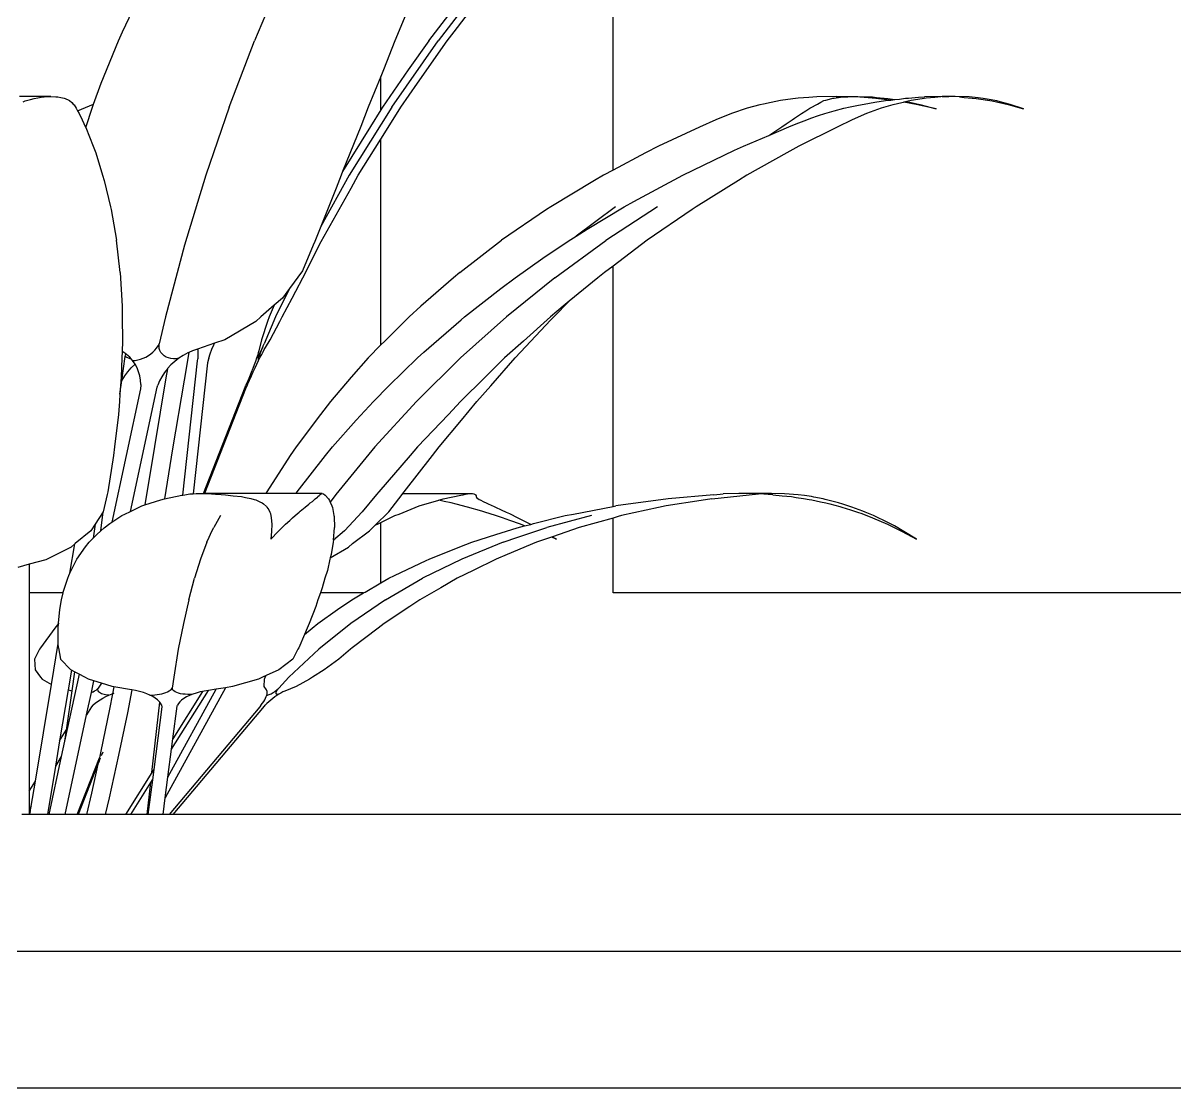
# Model space of a CAD drawing. Header units: metres. Extents: x 244.4 to 340.3, y -4.1 to 64.3.
# Drawn here: x 254.28 to 254.7012, y 7.2895 to 7.6788 of the extents above; entities that cross this region are included whole.
import ezdxf

# ---------------------------------------------------------------- set-up
doc = ezdxf.new("R2010")
doc.units = ezdxf.units.M
doc.layers.add('Edges', color=7, linetype='Continuous')

# ---------------------------------------------------------------- blocks, each defined once
blk = doc.blocks.new('Novo+Sobrado2m fr')
for p, q in [((-1.09244, -1.59217), (-1.09244, -1.47414)), ((-1.27186, -1.54162), (-1.26297, -1.52311)), ((-1.21353, -1.52138), (-1.22351, -1.54489)), ((-1.15986, -1.54489), (-1.14163, -1.52138)), ((-1.13823, -1.52138), (-1.15644, -1.54489)), ((-1.15059, -1.54162), (-1.13633, -1.52311)), ((-1.16816, -1.53528), (-1.17225, -1.54489)), ((-1.27955, -1.56044), (-1.27331, -1.54489)), ((-1.27331, -1.54489), (-1.27186, -1.54162)), ((-1.23278, -1.56914), (-1.22351, -1.54489)), ((-1.17225, -1.54489), (-1.17636, -1.5556)), ((-1.17334, -1.56914), (-1.15644, -1.54489)), ((-1.15986, -1.54489), (-1.16732, -1.5556)), ((-1.16393, -1.56044), (-1.15312, -1.54489)), ((-1.15312, -1.54489), (-1.15059, -1.54162)), ((-1.17735, -1.55799), (-1.18199, -1.56914)), ((-1.17636, -1.5556), (-1.17735, -1.55799)), ((-1.17735, -1.57015), (-1.17735, -1.55799)), ((-1.16732, -1.5556), (-1.17673, -1.56914)), ((-1.28238, -1.56815), (-1.27955, -1.56044)), ((-1.17001, -1.56914), (-1.16393, -1.56044)), ((-1.298, -1.56527), (-1.30942, -1.56527)), ((-1.30742, -1.56693), (-1.3054, -1.56641)), ((-1.3054, -1.56641), (-1.30411, -1.56602)), ((-1.30411, -1.56602), (-1.3028, -1.56581)), ((-1.3028, -1.56581), (-1.30094, -1.56547)), ((-1.30094, -1.56547), (-1.30038, -1.56544)), ((-1.30038, -1.56544), (-1.298, -1.56527)), ((-1.298, -1.56527), (-1.29614, -1.56538)), ((-1.29614, -1.56538), (-1.2954, -1.56543)), ((-1.2954, -1.56543), (-1.29434, -1.56565)), ((-1.29434, -1.56565), (-1.29311, -1.56595)), ((-1.29311, -1.56595), (-1.29278, -1.56608)), ((-1.29278, -1.56608), (-1.29145, -1.56669)), ((-1.02572, -1.56608), (-1.03034, -1.56669)), ((-1.02476, -1.56595), (-1.02572, -1.56608)), ((-1.02084, -1.56565), (-1.02476, -1.56595)), ((-1.01795, -1.56543), (-1.02084, -1.56565)), ((-1.01094, -1.56527), (-1.01795, -1.56543)), ((-1.01534, -1.56682), (-1.01467, -1.5666)), ((-1.01467, -1.5666), (-1.01331, -1.56623)), ((-1.01331, -1.56623), (-1.01213, -1.56595)), ((-1.01213, -1.56595), (-1.01156, -1.56587)), ((-1.01156, -1.56587), (-1.00934, -1.5656)), ((-1.01094, -1.56527), (-1.00365, -1.56529)), ((-1.00934, -1.5656), (-1.00786, -1.56543)), ((-1.00786, -1.56543), (-1.00671, -1.56539)), ((-1.00671, -1.56539), (-1.00663, -1.56539)), ((-1.00663, -1.56539), (-1.00365, -1.56529)), ((-1.00373, -1.56547), (-1.00663, -1.56539)), ((-0.99924, -1.56581), (-1.00373, -1.56547)), ((-1.00365, -1.56529), (-1.00296, -1.56527)), ((-1.00296, -1.56527), (-1.00007, -1.56538)), ((-1.00007, -1.56538), (-0.99761, -1.56547)), ((-0.9964, -1.56602), (-0.99924, -1.56581)), ((-0.99761, -1.56547), (-0.99608, -1.56562)), ((-0.99333, -1.56641), (-0.9964, -1.56602)), ((-0.99608, -1.56562), (-0.99199, -1.56602)), ((-0.99134, -1.56665), (-0.99333, -1.56641)), ((-0.99288, -1.56682), (-0.99134, -1.56665)), ((-0.99199, -1.56602), (-0.98941, -1.56642)), ((-0.99134, -1.56665), (-0.9909, -1.5666)), ((-0.9909, -1.5666), (-0.98941, -1.56642)), ((-0.98941, -1.56642), (-0.98777, -1.56623)), ((-0.98777, -1.56623), (-0.98549, -1.56595)), ((-0.98549, -1.56595), (-0.98443, -1.56587)), ((-0.98443, -1.56587), (-0.9808, -1.5656)), ((-0.97874, -1.56608), (-0.98259, -1.56669)), ((-0.9808, -1.5656), (-0.97864, -1.56543)), ((-0.97799, -1.56595), (-0.97874, -1.56608)), ((-0.97211, -1.56527), (-0.97864, -1.56543)), ((-0.97483, -1.56565), (-0.97799, -1.56595)), ((-0.97265, -1.56543), (-0.97483, -1.56565)), ((-0.96975, -1.56535), (-0.97265, -1.56543)), ((-0.96738, -1.56527), (-0.97211, -1.56527)), ((-0.97211, -1.56527), (-0.96975, -1.56535)), ((-0.96584, -1.56547), (-0.96975, -1.56535)), ((-0.96221, -1.56547), (-0.96738, -1.56527)), ((-0.96584, -1.56547), (-0.96411, -1.56562)), ((-0.96411, -1.56562), (-0.95975, -1.56602)), ((-0.95901, -1.56581), (-0.96221, -1.56547)), ((-0.95975, -1.56602), (-0.95382, -1.56693)), ((-0.95713, -1.56602), (-0.95901, -1.56581)), ((-0.95496, -1.56641), (-0.95713, -1.56602)), ((-0.95213, -1.56693), (-0.95496, -1.56641)), ((-1.30816, -1.56724), (-1.30742, -1.56693)), ((-1.29145, -1.56669), (-1.29123, -1.56682)), ((-1.29123, -1.56682), (-1.29036, -1.56749)), ((-1.29036, -1.56749), (-1.28981, -1.56805)), ((-1.28981, -1.56805), (-1.28952, -1.5684)), ((-1.28952, -1.5684), (-1.28875, -1.56962)), ((-1.28875, -1.56962), (-1.28823, -1.57054)), ((-1.28823, -1.57054), (-1.28238, -1.56815)), ((-1.28823, -1.57054), (-1.28768, -1.57153)), ((-1.28521, -1.57669), (-1.28275, -1.56914)), ((-1.28275, -1.56914), (-1.28238, -1.56815)), ((-1.23278, -1.56914), (-1.24131, -1.59409)), ((-1.17334, -1.56914), (-1.18889, -1.59409)), ((-1.18199, -1.56914), (-1.18464, -1.57623)), ((-1.17735, -1.57015), (-1.18113, -1.57623)), ((-1.17673, -1.56914), (-1.17735, -1.57015)), ((-1.17648, -1.57951), (-1.17001, -1.56914)), ((-1.04337, -1.56962), (-1.04916, -1.57153)), ((-1.03881, -1.5684), (-1.04337, -1.56962)), ((-1.03747, -1.56805), (-1.03881, -1.5684)), ((-1.03469, -1.56749), (-1.03747, -1.56805)), ((-1.03128, -1.56682), (-1.03469, -1.56749)), ((-1.03034, -1.56669), (-1.03128, -1.56682)), ((-1.02356, -1.57153), (-1.02196, -1.57058)), ((-1.02196, -1.57058), (-1.02048, -1.56962)), ((-1.02048, -1.56962), (-1.01953, -1.56912)), ((-1.01953, -1.56912), (-1.01842, -1.56849)), ((-1.01842, -1.56849), (-1.01773, -1.56805)), ((-1.01773, -1.56805), (-1.01644, -1.56743)), ((-1.01644, -1.56743), (-1.01534, -1.56682)), ((-1.01504, -1.57153), (-1.01161, -1.57058)), ((-1.01161, -1.57058), (-1.00803, -1.56962)), ((-1.00803, -1.56962), (-1.00572, -1.56912)), ((-1.00572, -1.56912), (-1.00274, -1.56849)), ((-1.00274, -1.56849), (-1.00064, -1.56805)), ((-1.00064, -1.56805), (-0.99674, -1.56743)), ((-0.99444, -1.56962), (-0.99984, -1.57153)), ((-0.99674, -1.56743), (-0.99288, -1.56682)), ((-0.99013, -1.5684), (-0.99444, -1.56962)), ((-0.98892, -1.56805), (-0.99013, -1.5684)), ((-0.98636, -1.56749), (-0.98892, -1.56805)), ((-0.98612, -1.56743), (-0.98636, -1.56749)), ((-0.985, -1.56718), (-0.98612, -1.56743)), ((-0.98166, -1.56819), (-0.98612, -1.56743)), ((-0.98342, -1.56682), (-0.985, -1.56718)), ((-0.985, -1.56718), (-0.98026, -1.56819)), ((-0.98259, -1.56669), (-0.98342, -1.56682)), ((-0.97438, -1.56979), (-0.98166, -1.56819)), ((-0.98026, -1.56819), (-0.97438, -1.56979)), ((-0.95382, -1.56693), (-0.94804, -1.56819)), ((-0.95087, -1.56724), (-0.95213, -1.56693)), ((-0.94721, -1.56819), (-0.95087, -1.56724)), ((-0.94804, -1.56819), (-0.94236, -1.56979)), ((-0.94236, -1.56979), (-0.94721, -1.56819)), ((-1.28768, -1.57153), (-1.28655, -1.57378)), ((-1.28655, -1.57378), (-1.28529, -1.57648)), ((-1.05486, -1.57378), (-1.06082, -1.57648)), ((-1.04916, -1.57153), (-1.05486, -1.57378)), ((-1.02912, -1.57535), (-1.02693, -1.57378)), ((-1.02693, -1.57378), (-1.0261, -1.57326)), ((-1.0261, -1.57326), (-1.02466, -1.5723)), ((-1.02554, -1.57535), (-1.02166, -1.57378)), ((-1.02466, -1.5723), (-1.02356, -1.57153)), ((-1.02166, -1.57378), (-1.02015, -1.57326)), ((-1.02015, -1.57326), (-1.01735, -1.5723)), ((-1.01735, -1.5723), (-1.01504, -1.57153)), ((-1.00507, -1.57378), (-1.01047, -1.57648)), ((-0.99984, -1.57153), (-1.00507, -1.57378)), ((-1.28529, -1.57648), (-1.28521, -1.57669)), ((-1.28521, -1.57669), (-1.28254, -1.58342)), ((-1.18113, -1.57623), (-1.19135, -1.59273)), ((-1.18464, -1.57623), (-1.19135, -1.59273)), ((-1.06082, -1.57648), (-1.07583, -1.58342)), ((-1.03555, -1.57954), (-1.03076, -1.57644)), ((-1.03555, -1.57954), (-1.02819, -1.57644)), ((-1.03076, -1.57644), (-1.02912, -1.57535)), ((-1.02819, -1.57644), (-1.02554, -1.57535)), ((-1.01047, -1.57648), (-1.02447, -1.58342)), ((-1.28254, -1.58342), (-1.2816, -1.58591)), ((-1.18562, -1.59409), (-1.17735, -1.5809)), ((-1.17735, -1.5809), (-1.17648, -1.57951)), ((-1.17735, -1.65614), (-1.17735, -1.5809)), ((-1.07583, -1.58342), (-1.08062, -1.58591)), ((-1.04805, -1.58496), (-1.0448, -1.58342)), ((-1.0448, -1.58342), (-1.03555, -1.57954)), ((-1.02447, -1.58342), (-1.02888, -1.58591)), ((-1.2816, -1.58591), (-1.27907, -1.59405)), ((-1.08062, -1.58591), (-1.09244, -1.59217)), ((-1.067, -1.59402), (-1.04805, -1.58496)), ((-1.02888, -1.58591), (-1.04349, -1.59405)), ((-1.27907, -1.59405), (-1.2785, -1.59598)), ((-1.2785, -1.59598), (-1.27621, -1.60563)), ((-1.24131, -1.59409), (-1.24908, -1.61966)), ((-1.18889, -1.59409), (-1.19925, -1.61277)), ((-1.1919, -1.59409), (-1.19368, -1.5988)), ((-1.19135, -1.59273), (-1.1919, -1.59409)), ((-1.18824, -1.5988), (-1.18562, -1.59409)), ((-1.09926, -1.59598), (-1.11526, -1.60563)), ((-1.09599, -1.59405), (-1.09926, -1.59598)), ((-1.09244, -1.59217), (-1.09599, -1.59405)), ((-1.08489, -1.6037), (-1.067, -1.59402)), ((-1.04657, -1.59598), (-1.06211, -1.60563)), ((-1.04349, -1.59405), (-1.04657, -1.59598)), ((-1.19368, -1.5988), (-1.19925, -1.61277)), ((-1.19917, -1.61832), (-1.18824, -1.5988)), ((-1.08841, -1.60563), (-1.08489, -1.6037)), ((-1.27621, -1.60563), (-1.27597, -1.60664)), ((-1.27597, -1.60664), (-1.27404, -1.61787)), ((-1.11678, -1.60664), (-1.1332, -1.61787)), ((-1.11526, -1.60563), (-1.11678, -1.60664)), ((-1.09159, -1.60563), (-1.10592, -1.61633)), ((-1.10191, -1.61385), (-1.08841, -1.60563)), ((-1.07617, -1.60563), (-1.0951, -1.618)), ((-1.06357, -1.60664), (-1.07992, -1.61787)), ((-1.06211, -1.60563), (-1.06357, -1.60664)), ((-1.19925, -1.61277), (-1.20146, -1.61832)), ((-1.10885, -1.61813), (-1.10592, -1.61633)), ((-1.10592, -1.61633), (-1.10191, -1.61385)), ((-1.2727, -1.62967), (-1.27404, -1.61787)), ((-1.24908, -1.61966), (-1.25608, -1.6458)), ((-1.20207, -1.61966), (-1.20597, -1.629)), ((-1.20457, -1.629), (-1.19992, -1.61966)), ((-1.20146, -1.61832), (-1.20207, -1.61966)), ((-1.19992, -1.61966), (-1.19917, -1.61832)), ((-1.14848, -1.62967), (-1.1332, -1.61787)), ((-1.11809, -1.62445), (-1.10885, -1.61813)), ((-1.11371, -1.63153), (-1.0951, -1.618)), ((-1.07992, -1.61787), (-1.09244, -1.62731)), ((-1.1283, -1.63153), (-1.11809, -1.62445)), ((-1.2727, -1.62967), (-1.27195, -1.64196)), ((-1.20597, -1.629), (-1.21079, -1.6355)), ((-1.20975, -1.63896), (-1.20457, -1.629)), ((-1.14848, -1.62967), (-1.15082, -1.63153)), ((-1.09557, -1.62967), (-1.09806, -1.63153)), ((-1.09244, -1.62731), (-1.09557, -1.62967)), ((-1.09244, -1.71516), (-1.09244, -1.62731)), ((-1.15082, -1.63153), (-1.16272, -1.64196)), ((-1.13345, -1.63548), (-1.1283, -1.63153)), ((-1.11371, -1.63153), (-1.13138, -1.64579)), ((-1.09806, -1.63153), (-1.10844, -1.64013)), ((-1.21079, -1.6355), (-1.21581, -1.6458)), ((-1.21079, -1.6355), (-1.21336, -1.63896)), ((-1.14671, -1.64579), (-1.13345, -1.63548)), ((-1.27195, -1.64196), (-1.2719, -1.64579)), ((-1.21632, -1.64155), (-1.22118, -1.6458)), ((-1.21632, -1.64155), (-1.21814, -1.6458)), ((-1.21336, -1.63896), (-1.21632, -1.64155)), ((-1.21348, -1.6458), (-1.20975, -1.63896)), ((-1.16272, -1.64196), (-1.16698, -1.64579)), ((-1.11065, -1.64196), (-1.11533, -1.64579)), ((-1.11414, -1.64579), (-1.10844, -1.64013)), ((-1.10844, -1.64013), (-1.11065, -1.64196)), ((-1.2719, -1.64579), (-1.27179, -1.65471)), ((-1.25608, -1.6458), (-1.25837, -1.65566)), ((-1.22118, -1.6458), (-1.2231, -1.64755)), ((-1.21581, -1.6458), (-1.22, -1.65566)), ((-1.21814, -1.6458), (-1.21878, -1.64755)), ((-1.21433, -1.64755), (-1.21348, -1.6458)), ((-1.16698, -1.64579), (-1.17595, -1.65471)), ((-1.13138, -1.64579), (-1.14826, -1.66088)), ((-1.148, -1.6469), (-1.14671, -1.64579)), ((-1.11533, -1.64579), (-1.12517, -1.65471)), ((-1.11514, -1.6469), (-1.11414, -1.64579)), ((-1.2231, -1.64755), (-1.23444, -1.65423)), ((-1.21878, -1.64755), (-1.22097, -1.65423)), ((-1.21781, -1.65423), (-1.21433, -1.64755)), ((-1.16162, -1.65878), (-1.148, -1.6469)), ((-1.12624, -1.65878), (-1.11514, -1.6469)), ((-1.27179, -1.65471), (-1.27192, -1.65846)), ((-1.23444, -1.65423), (-1.23814, -1.6555)), ((-1.22097, -1.65423), (-1.22195, -1.65825)), ((-1.21954, -1.65708), (-1.21781, -1.65423)), ((-1.17595, -1.65471), (-1.17735, -1.65614)), ((-1.12517, -1.65471), (-1.13208, -1.66088)), ((-1.27192, -1.65846), (-1.27201, -1.66088)), ((-1.27165, -1.65862), (-1.27192, -1.65846)), ((-1.27064, -1.65936), (-1.27165, -1.65862)), ((-1.2615, -1.65943), (-1.26072, -1.65877)), ((-1.26072, -1.65877), (-1.26, -1.65806)), ((-1.26, -1.65806), (-1.25937, -1.6573)), ((-1.25937, -1.6573), (-1.25882, -1.65649)), ((-1.25882, -1.65649), (-1.25837, -1.65566)), ((-1.25843, -1.65652), (-1.25837, -1.65566)), ((-1.25834, -1.65736), (-1.25843, -1.65652)), ((-1.2581, -1.65815), (-1.25834, -1.65736)), ((-1.25773, -1.65888), (-1.2581, -1.65815)), ((-1.25722, -1.65953), (-1.25773, -1.65888)), ((-1.24791, -1.65903), (-1.24959, -1.65995)), ((-1.24759, -1.65889), (-1.2493, -1.66897)), ((-1.24759, -1.65889), (-1.24791, -1.65903)), ((-1.24617, -1.65825), (-1.24759, -1.65889)), ((-1.24433, -1.65762), (-1.24617, -1.65825)), ((-1.23814, -1.6555), (-1.24433, -1.65762)), ((-1.24433, -1.65762), (-1.24429, -1.658)), ((-1.24429, -1.658), (-1.24422, -1.65961)), ((-1.24026, -1.66098), (-1.23975, -1.65931)), ((-1.23975, -1.65931), (-1.23915, -1.65768)), ((-1.23915, -1.65768), (-1.23845, -1.6561)), ((-1.23845, -1.6561), (-1.23814, -1.6555)), ((-1.22218, -1.65903), (-1.22247, -1.65995)), ((-1.22195, -1.65825), (-1.22218, -1.65903)), ((-1.22177, -1.65953), (-1.22145, -1.65888)), ((-1.22145, -1.65888), (-1.22111, -1.65815)), ((-1.22144, -1.65943), (-1.22121, -1.65877)), ((-1.22121, -1.65877), (-1.22094, -1.65806)), ((-1.22111, -1.65815), (-1.22075, -1.65736)), ((-1.22094, -1.65806), (-1.22065, -1.6573)), ((-1.22092, -1.65957), (-1.22041, -1.65862)), ((-1.22075, -1.65736), (-1.22037, -1.65652)), ((-1.22065, -1.6573), (-1.22037, -1.65652)), ((-1.22041, -1.65862), (-1.21995, -1.65779)), ((-1.22037, -1.65652), (-1.22033, -1.65649)), ((-1.22033, -1.65649), (-1.22, -1.65566)), ((-1.21995, -1.65779), (-1.21954, -1.65708)), ((-1.17735, -1.65614), (-1.18199, -1.66088)), ((-1.16398, -1.66088), (-1.16162, -1.65878)), ((-1.12826, -1.66088), (-1.12624, -1.65878)), ((-1.27201, -1.66088), (-1.27223, -1.66789)), ((-1.27202, -1.66914), (-1.27077, -1.66029)), ((-1.27077, -1.66029), (-1.27064, -1.65936)), ((-1.27042, -1.66053), (-1.27077, -1.66029)), ((-1.27035, -1.65957), (-1.27064, -1.65936)), ((-1.26959, -1.66097), (-1.27042, -1.66053)), ((-1.26917, -1.66064), (-1.27035, -1.65957)), ((-1.26869, -1.66132), (-1.26959, -1.66097)), ((-1.26854, -1.66136), (-1.26917, -1.66064)), ((-1.26854, -1.66136), (-1.26869, -1.66132)), ((-1.26861, -1.66446), (-1.26723, -1.66311)), ((-1.26813, -1.66182), (-1.26854, -1.66136)), ((-1.26813, -1.66182), (-1.26714, -1.66175)), ((-1.26723, -1.66311), (-1.26813, -1.66182)), ((-1.26649, -1.66446), (-1.26723, -1.66311)), ((-1.26714, -1.66175), (-1.26615, -1.66158)), ((-1.26615, -1.66158), (-1.26516, -1.66132)), ((-1.26516, -1.66132), (-1.26419, -1.66097)), ((-1.26419, -1.66097), (-1.26325, -1.66053)), ((-1.26325, -1.66053), (-1.26235, -1.66002)), ((-1.26235, -1.66002), (-1.2615, -1.65943)), ((-1.2566, -1.66008), (-1.25722, -1.65953)), ((-1.25586, -1.66054), (-1.2566, -1.66008)), ((-1.25504, -1.66088), (-1.25586, -1.66054)), ((-1.25408, -1.66343), (-1.25534, -1.66479)), ((-1.25414, -1.6611), (-1.25504, -1.66088)), ((-1.25319, -1.66119), (-1.25414, -1.6611)), ((-1.2527, -1.66216), (-1.25408, -1.66343)), ((-1.2522, -1.66116), (-1.25319, -1.66119)), ((-1.25119, -1.661), (-1.2527, -1.66216)), ((-1.25119, -1.661), (-1.2522, -1.66116)), ((-1.24959, -1.65995), (-1.25119, -1.661)), ((-1.2498, -1.71102), (-1.24435, -1.66197)), ((-1.24068, -1.66269), (-1.24601, -1.71052)), ((-1.24435, -1.66197), (-1.24429, -1.66125)), ((-1.24422, -1.65961), (-1.24429, -1.66125)), ((-1.24033, -1.66126), (-1.24068, -1.66269)), ((-1.24026, -1.66098), (-1.24033, -1.66126)), ((-1.2237, -1.66343), (-1.22421, -1.66479)), ((-1.22323, -1.66216), (-1.2237, -1.66343)), ((-1.22332, -1.66446), (-1.22268, -1.6631)), ((-1.22282, -1.661), (-1.22323, -1.66216)), ((-1.22282, -1.661), (-1.22283, -1.66116)), ((-1.22283, -1.66116), (-1.22277, -1.66119)), ((-1.22247, -1.65995), (-1.22282, -1.661)), ((-1.22277, -1.66119), (-1.22267, -1.6611)), ((-1.22268, -1.6631), (-1.22205, -1.66182)), ((-1.22267, -1.6611), (-1.22251, -1.66088)), ((-1.22251, -1.66088), (-1.22231, -1.66054)), ((-1.22231, -1.66054), (-1.22206, -1.66008)), ((-1.22209, -1.66175), (-1.22208, -1.66158)), ((-1.22205, -1.66182), (-1.22209, -1.66175)), ((-1.22208, -1.66158), (-1.22203, -1.66132)), ((-1.22206, -1.66008), (-1.22177, -1.65953)), ((-1.22205, -1.66182), (-1.22147, -1.66064)), ((-1.22203, -1.66132), (-1.22194, -1.66097)), ((-1.22194, -1.66097), (-1.22181, -1.66053)), ((-1.22181, -1.66053), (-1.22165, -1.66002)), ((-1.22165, -1.66002), (-1.22144, -1.65943)), ((-1.22147, -1.66064), (-1.22092, -1.65957)), ((-1.18199, -1.66088), (-1.18819, -1.66789)), ((-1.17437, -1.67106), (-1.16398, -1.66088)), ((-1.16431, -1.67676), (-1.14826, -1.66088)), ((-1.13208, -1.66088), (-1.13917, -1.66789)), ((-1.13711, -1.67106), (-1.12826, -1.66088)), ((-1.27194, -1.66898), (-1.27098, -1.66741)), ((-1.27098, -1.66741), (-1.26987, -1.6659)), ((-1.26987, -1.6659), (-1.26861, -1.66446)), ((-1.2659, -1.6659), (-1.26649, -1.66446)), ((-1.26547, -1.66741), (-1.2659, -1.6659)), ((-1.26521, -1.66898), (-1.26547, -1.66741)), ((-1.25743, -1.66772), (-1.25824, -1.66927)), ((-1.25646, -1.66622), (-1.25743, -1.66772)), ((-1.25537, -1.66482), (-1.25646, -1.66622)), ((-1.25537, -1.66482), (-1.25592, -1.6681)), ((-1.25534, -1.66479), (-1.25537, -1.66482)), ((-1.22536, -1.66772), (-1.22599, -1.66927)), ((-1.2254, -1.66898), (-1.22469, -1.66741)), ((-1.22477, -1.66622), (-1.22536, -1.66772)), ((-1.22421, -1.66479), (-1.22477, -1.66622)), ((-1.22469, -1.66741), (-1.224, -1.6659)), ((-1.224, -1.6659), (-1.22332, -1.66446)), ((-1.27223, -1.66789), (-1.27272, -1.67411)), ((-1.27272, -1.67411), (-1.27202, -1.66914)), ((-1.27202, -1.66914), (-1.27194, -1.66898)), ((-1.2689, -1.71697), (-1.25909, -1.67153)), ((-1.26512, -1.67058), (-1.26521, -1.66898)), ((-1.26513, -1.67085), (-1.26519, -1.67222)), ((-1.26512, -1.67058), (-1.26513, -1.67085)), ((-1.25592, -1.6681), (-1.2601, -1.69321)), ((-1.25909, -1.67153), (-1.2589, -1.67084)), ((-1.25824, -1.66927), (-1.2589, -1.67084)), ((-1.2493, -1.66897), (-1.25347, -1.69405)), ((-1.24224, -1.7104), (-1.22695, -1.67153)), ((-1.22695, -1.67153), (-1.22669, -1.67084)), ((-1.22622, -1.67085), (-1.22683, -1.67222)), ((-1.22599, -1.66927), (-1.22669, -1.67084)), ((-1.22611, -1.67058), (-1.22622, -1.67085)), ((-1.22611, -1.67058), (-1.2254, -1.66898)), ((-1.18819, -1.66789), (-1.19579, -1.67676)), ((-1.18008, -1.67676), (-1.17437, -1.67106)), ((-1.13917, -1.66789), (-1.14828, -1.67676)), ((-1.14223, -1.67676), (-1.13711, -1.67106)), ((-1.26519, -1.67222), (-1.27571, -1.72095)), ((-1.27272, -1.67411), (-1.27293, -1.67676)), ((-1.22683, -1.67222), (-1.24184, -1.7104)), ((-1.27293, -1.67676), (-1.27327, -1.68149)), ((-1.19579, -1.67676), (-1.19945, -1.68149)), ((-1.18634, -1.68367), (-1.18008, -1.67676)), ((-1.16431, -1.67676), (-1.17949, -1.6934)), ((-1.14828, -1.67676), (-1.15266, -1.68149)), ((-1.14783, -1.68367), (-1.14223, -1.67676)), ((-1.27327, -1.68149), (-1.27468, -1.6934)), ((-1.19945, -1.68149), (-1.20835, -1.6934)), ((-1.19498, -1.6934), (-1.18634, -1.68367)), ((-1.15266, -1.68149), (-1.16389, -1.6934)), ((-1.15599, -1.6934), (-1.14783, -1.68367)), ((-1.27508, -1.69659), (-1.27714, -1.70983)), ((-1.27468, -1.6934), (-1.27508, -1.69659)), ((-1.2601, -1.69321), (-1.2636, -1.71462)), ((-1.25347, -1.69405), (-1.25648, -1.71234)), ((-1.21047, -1.69659), (-1.21903, -1.70983)), ((-1.20835, -1.6934), (-1.21047, -1.69659)), ((-1.20792, -1.70983), (-1.19754, -1.69659)), ((-1.19754, -1.69659), (-1.19498, -1.6934)), ((-1.17949, -1.6934), (-1.19376, -1.71074)), ((-1.16663, -1.69659), (-1.1781, -1.70983)), ((-1.16881, -1.70983), (-1.15841, -1.69659)), ((-1.16389, -1.6934), (-1.16663, -1.69659)), ((-1.15841, -1.69659), (-1.15599, -1.6934)), ((-1.27714, -1.70983), (-1.27735, -1.71074)), ((-1.21903, -1.70983), (-1.21937, -1.7104)), ((-1.20835, -1.7104), (-1.20792, -1.70983)), ((-1.1781, -1.70983), (-1.17892, -1.71074)), ((-1.16928, -1.7104), (-1.16881, -1.70983)), ((-1.27735, -1.71074), (-1.27882, -1.71718)), ((-1.2636, -1.71462), (-1.25776, -1.71272)), ((-1.25776, -1.71272), (-1.25648, -1.71234)), ((-1.25648, -1.71234), (-1.25012, -1.71107)), ((-1.25012, -1.71107), (-1.2498, -1.71102)), ((-1.2498, -1.71102), (-1.24901, -1.71088)), ((-1.24901, -1.71088), (-1.24715, -1.71059)), ((-1.24715, -1.71059), (-1.24642, -1.71055)), ((-1.24642, -1.71055), (-1.24601, -1.71052)), ((-1.24601, -1.71052), (-1.24492, -1.71046)), ((-1.24492, -1.71046), (-1.24359, -1.7104)), ((-1.24359, -1.7104), (-1.24224, -1.7104)), ((-1.24224, -1.7104), (-1.24184, -1.7104)), ((-1.24184, -1.7104), (-1.24158, -1.71045)), ((-1.21937, -1.7104), (-1.24184, -1.7104)), ((-1.24158, -1.71045), (-1.23927, -1.7105)), ((-1.23927, -1.7105), (-1.23777, -1.71063)), ((-1.23777, -1.71063), (-1.23571, -1.71079)), ((-1.23571, -1.71079), (-1.23416, -1.7109)), ((-1.23416, -1.7109), (-1.23129, -1.71125)), ((-1.23129, -1.71125), (-1.22825, -1.71158)), ((-1.22825, -1.71158), (-1.22681, -1.71184)), ((-1.22681, -1.71184), (-1.22486, -1.71225)), ((-1.22486, -1.71225), (-1.22364, -1.71256)), ((-1.22364, -1.71256), (-1.2231, -1.71275)), ((-1.2231, -1.71275), (-1.22155, -1.71342)), ((-1.22155, -1.71342), (-1.22079, -1.71383)), ((-1.22079, -1.71383), (-1.22023, -1.71421)), ((-1.20835, -1.7104), (-1.21937, -1.7104)), ((-1.19878, -1.7104), (-1.20835, -1.7104)), ((-1.20365, -1.71432), (-1.20314, -1.71383)), ((-1.20314, -1.71383), (-1.20237, -1.7133)), ((-1.20237, -1.7133), (-1.20155, -1.71256)), ((-1.20155, -1.71256), (-1.20132, -1.71242)), ((-1.20132, -1.71242), (-1.20048, -1.71173)), ((-1.20048, -1.71173), (-1.20036, -1.71158)), ((-1.20036, -1.71158), (-1.19986, -1.71121)), ((-1.19986, -1.71121), (-1.19962, -1.7109)), ((-1.19962, -1.7109), (-1.19948, -1.71081)), ((-1.19948, -1.71081), (-1.19921, -1.7105)), ((-1.19921, -1.7105), (-1.19878, -1.7104)), ((-1.19878, -1.7104), (-1.19827, -1.71059)), ((-1.19827, -1.71059), (-1.19765, -1.71108)), ((-1.19765, -1.71108), (-1.19653, -1.71234)), ((-1.19653, -1.71234), (-1.19611, -1.71296)), ((-1.19611, -1.71296), (-1.19585, -1.71357)), ((-1.19376, -1.71074), (-1.19585, -1.71357)), ((-1.19585, -1.71357), (-1.19526, -1.71498)), ((-1.17892, -1.71074), (-1.18412, -1.71718)), ((-1.17448, -1.71718), (-1.16957, -1.71074)), ((-1.16957, -1.71074), (-1.16928, -1.7104)), ((-1.16928, -1.7104), (-1.14451, -1.7104)), ((-1.16329, -1.71497), (-1.15618, -1.71285)), ((-1.15618, -1.71285), (-1.15574, -1.71272)), ((-1.15415, -1.7133), (-1.15618, -1.71285)), ((-1.15574, -1.71272), (-1.15453, -1.71234)), ((-1.15453, -1.71234), (-1.14812, -1.71107)), ((-1.15167, -1.71383), (-1.15415, -1.7133)), ((-1.14981, -1.71432), (-1.15167, -1.71383)), ((-1.14812, -1.71107), (-1.1472, -1.71088)), ((-1.1472, -1.71088), (-1.14607, -1.71059)), ((-1.14607, -1.71059), (-1.14564, -1.71055)), ((-1.14564, -1.71055), (-1.14497, -1.71046)), ((-1.14497, -1.71046), (-1.14451, -1.7104)), ((-1.14451, -1.7104), (-1.14386, -1.71045)), ((-1.14386, -1.71045), (-1.14339, -1.7105)), ((-1.14339, -1.7105), (-1.14308, -1.71063)), ((-1.14308, -1.71063), (-1.14282, -1.71079)), ((-1.14282, -1.71079), (-1.14272, -1.7109)), ((-1.14272, -1.7109), (-1.14254, -1.71125)), ((-1.14254, -1.71125), (-1.14255, -1.71158)), ((-1.14255, -1.71158), (-1.14243, -1.71184)), ((-1.14243, -1.71184), (-1.14193, -1.71225)), ((-1.14193, -1.71225), (-1.14135, -1.71256)), ((-1.14135, -1.71256), (-1.14105, -1.71275)), ((-1.14105, -1.71275), (-1.13975, -1.71342)), ((-1.13975, -1.71342), (-1.13881, -1.71383)), ((-1.13881, -1.71383), (-1.13806, -1.71421)), ((-1.07227, -1.71234), (-1.09146, -1.71497)), ((-1.06026, -1.71296), (-1.07309, -1.71498)), ((-1.05555, -1.71088), (-1.07227, -1.71234)), ((-1.05637, -1.71234), (-1.06026, -1.71296)), ((-1.05637, -1.71234), (-1.03923, -1.71059)), ((-1.05555, -1.71088), (-1.0522, -1.71059)), ((-1.04647, -1.7104), (-1.0522, -1.71059)), ((-1.03458, -1.7104), (-1.04647, -1.7104)), ((-1.04039, -1.7105), (-1.04647, -1.7104)), ((-1.04039, -1.7105), (-1.03923, -1.71059)), ((-1.03905, -1.71058), (-1.03923, -1.71059)), ((-1.03398, -1.7109), (-1.03905, -1.71058)), ((-1.02977, -1.7105), (-1.03458, -1.7104)), ((-1.03398, -1.7109), (-1.03059, -1.71125)), ((-1.03059, -1.71125), (-1.02724, -1.71158)), ((-1.02482, -1.7109), (-1.02977, -1.7105)), ((-1.02724, -1.71158), (-1.02551, -1.71184)), ((-1.02551, -1.71184), (-1.02277, -1.71225)), ((-1.02251, -1.71121), (-1.02482, -1.7109)), ((-1.02277, -1.71225), (-1.02076, -1.71256)), ((-1.01984, -1.71158), (-1.02251, -1.71121)), ((-1.02076, -1.71256), (-1.01982, -1.71275)), ((-1.01909, -1.71173), (-1.01984, -1.71158)), ((-1.01982, -1.71275), (-1.0166, -1.71342)), ((-1.01559, -1.71242), (-1.01909, -1.71173)), ((-1.0166, -1.71342), (-1.01467, -1.71383)), ((-1.0149, -1.71256), (-1.01559, -1.71242)), ((-1.01201, -1.7133), (-1.0149, -1.71256)), ((-1.01467, -1.71383), (-1.0132, -1.71421)), ((-1.00999, -1.71383), (-1.01201, -1.7133)), ((-1.00841, -1.71432), (-1.00999, -1.71383)), ((-1.27882, -1.71718), (-1.28181, -1.72166)), ((-1.27975, -1.72411), (-1.27882, -1.71718)), ((-1.27203, -1.71852), (-1.27091, -1.71793)), ((-1.27091, -1.71793), (-1.2689, -1.71697)), ((-1.2689, -1.71697), (-1.2647, -1.71497)), ((-1.2647, -1.71497), (-1.2636, -1.71462)), ((-1.22023, -1.71421), (-1.21916, -1.71517)), ((-1.21916, -1.71517), (-1.21899, -1.71538)), ((-1.21899, -1.71538), (-1.21831, -1.71638)), ((-1.21831, -1.71638), (-1.21795, -1.7172)), ((-1.21795, -1.7172), (-1.21772, -1.71779)), ((-1.21772, -1.71779), (-1.2174, -1.7193)), ((-1.20864, -1.7185), (-1.20724, -1.7172)), ((-1.20724, -1.7172), (-1.2068, -1.7169)), ((-1.2068, -1.7169), (-1.20502, -1.71538)), ((-1.20502, -1.71538), (-1.20365, -1.71432)), ((-1.19526, -1.71498), (-1.19504, -1.71557)), ((-1.19504, -1.71557), (-1.1945, -1.71852)), ((-1.18412, -1.71718), (-1.19069, -1.72405)), ((-1.17943, -1.72206), (-1.17448, -1.71718)), ((-1.17226, -1.71852), (-1.1707, -1.71793)), ((-1.1707, -1.71793), (-1.16329, -1.71497)), ((-1.14563, -1.71538), (-1.14981, -1.71432)), ((-1.14043, -1.7169), (-1.14563, -1.71538)), ((-1.13933, -1.7172), (-1.14043, -1.7169)), ((-1.13538, -1.7185), (-1.13933, -1.7172)), ((-1.13806, -1.71421), (-1.13595, -1.71517)), ((-1.13595, -1.71517), (-1.13545, -1.71538)), ((-1.13545, -1.71538), (-1.13337, -1.71638)), ((-1.13337, -1.71638), (-1.13152, -1.7172)), ((-1.13152, -1.7172), (-1.13037, -1.71779)), ((-1.13037, -1.71779), (-1.12722, -1.7193)), ((-1.10991, -1.71852), (-1.10687, -1.71793)), ((-1.10687, -1.71793), (-1.09244, -1.71516)), ((-1.09244, -1.71516), (-1.09146, -1.71497)), ((-1.07578, -1.71557), (-1.08935, -1.71852)), ((-1.07309, -1.71498), (-1.07578, -1.71557)), ((-1.0132, -1.71421), (-1.00957, -1.71517)), ((-1.00957, -1.71517), (-1.00882, -1.71538)), ((-1.00882, -1.71538), (-1.00566, -1.71638)), ((-1.00511, -1.71538), (-1.00841, -1.71432)), ((-1.00566, -1.71638), (-1.00313, -1.7172)), ((-1.00108, -1.7169), (-1.00511, -1.71538)), ((-1.00313, -1.7172), (-1.00155, -1.71779)), ((-1.00155, -1.71779), (-0.99756, -1.7193)), ((-1.00029, -1.7172), (-1.00108, -1.7169)), ((-0.99729, -1.7185), (-1.00029, -1.7172)), ((-1.28181, -1.72166), (-1.28341, -1.72405)), ((-1.28181, -1.72166), (-1.28253, -1.72678)), ((-1.27845, -1.72294), (-1.27642, -1.72143)), ((-1.27642, -1.72143), (-1.27571, -1.72095)), ((-1.27571, -1.72095), (-1.27203, -1.71852)), ((-1.23594, -1.71852), (-1.23847, -1.7229)), ((-1.2174, -1.7193), (-1.21725, -1.72165)), ((-1.21725, -1.72165), (-1.21734, -1.72426)), ((-1.21491, -1.72426), (-1.21282, -1.7223)), ((-1.21282, -1.7223), (-1.21226, -1.72165)), ((-1.21226, -1.72165), (-1.21065, -1.7203)), ((-1.21065, -1.7203), (-1.20968, -1.7193)), ((-1.20968, -1.7193), (-1.20864, -1.7185)), ((-1.1945, -1.71852), (-1.19444, -1.71888)), ((-1.19444, -1.71888), (-1.19432, -1.72285)), ((-1.18145, -1.72405), (-1.17943, -1.72206)), ((-1.17943, -1.72206), (-1.17809, -1.72143)), ((-1.17809, -1.72143), (-1.17735, -1.72106)), ((-1.17735, -1.72106), (-1.17226, -1.71852)), ((-1.17735, -1.74313), (-1.17735, -1.72106)), ((-1.13285, -1.7193), (-1.13538, -1.7185)), ((-1.13014, -1.7203), (-1.13285, -1.7193)), ((-1.12627, -1.72165), (-1.13014, -1.7203)), ((-1.12745, -1.72294), (-1.12479, -1.72227)), ((-1.12722, -1.7193), (-1.12263, -1.72165)), ((-1.12479, -1.72227), (-1.12627, -1.72165)), ((-1.12479, -1.72227), (-1.12255, -1.7217)), ((-1.12263, -1.72165), (-1.12255, -1.7217)), ((-1.12255, -1.7217), (-1.12149, -1.72143)), ((-1.12149, -1.72143), (-1.10991, -1.71852)), ((-1.10034, -1.71852), (-1.11669, -1.7229)), ((-1.09244, -1.71939), (-1.10481, -1.72285)), ((-1.09062, -1.71888), (-1.09244, -1.71939)), ((-1.09244, -1.74676), (-1.09244, -1.71939)), ((-1.08935, -1.71852), (-1.09062, -1.71888)), ((-0.99756, -1.7193), (-0.99211, -1.72165)), ((-0.99551, -1.7193), (-0.99729, -1.7185)), ((-0.99347, -1.7203), (-0.99551, -1.7193)), ((-0.99079, -1.72165), (-0.99347, -1.7203)), ((-0.99211, -1.72165), (-0.98675, -1.72426)), ((-0.98959, -1.7223), (-0.99079, -1.72165)), ((-0.9861, -1.72426), (-0.98959, -1.7223)), ((-1.28341, -1.72405), (-1.28915, -1.72876)), ((-1.28253, -1.72678), (-1.28124, -1.72544)), ((-1.28124, -1.72544), (-1.27975, -1.72411)), ((-1.27975, -1.72411), (-1.27845, -1.72294)), ((-1.24095, -1.72824), (-1.24011, -1.72642)), ((-1.24011, -1.72642), (-1.23959, -1.72532)), ((-1.23959, -1.72532), (-1.23898, -1.72399)), ((-1.23898, -1.72399), (-1.23847, -1.7229)), ((-1.21734, -1.72426), (-1.21753, -1.72711)), ((-1.21753, -1.72711), (-1.21491, -1.72426)), ((-1.19468, -1.72751), (-1.19432, -1.72285)), ((-1.19069, -1.72405), (-1.19468, -1.72751)), ((-1.18768, -1.72876), (-1.18145, -1.72405)), ((-1.14408, -1.72824), (-1.13534, -1.72544)), ((-1.13534, -1.72544), (-1.12745, -1.72294)), ((-1.13267, -1.72824), (-1.12724, -1.72642)), ((-1.12724, -1.72642), (-1.12392, -1.72532)), ((-1.12392, -1.72532), (-1.11997, -1.72399)), ((-1.11997, -1.72399), (-1.11669, -1.7229)), ((-1.11491, -1.72634), (-1.1183, -1.72751)), ((-1.11461, -1.72623), (-1.11491, -1.72634)), ((-1.11313, -1.72711), (-1.11491, -1.72634)), ((-1.10481, -1.72285), (-1.11461, -1.72623)), ((-1.11461, -1.72623), (-1.11313, -1.72711)), ((-0.98675, -1.72426), (-0.98146, -1.72711)), ((-0.98146, -1.72711), (-0.9861, -1.72426)), ((-1.29059, -1.72999), (-1.29989, -1.73466)), ((-1.291, -1.73949), (-1.28923, -1.72883)), ((-1.28923, -1.72883), (-1.29059, -1.72999)), ((-1.28915, -1.72876), (-1.28923, -1.72883)), ((-1.28846, -1.7344), (-1.28535, -1.72995)), ((-1.28535, -1.72995), (-1.28395, -1.72824)), ((-1.28395, -1.72824), (-1.28253, -1.72678)), ((-1.24095, -1.72824), (-1.24328, -1.7344)), ((-1.19585, -1.73391), (-1.1892, -1.72999)), ((-1.19483, -1.72824), (-1.19553, -1.73275)), ((-1.19468, -1.72751), (-1.19483, -1.72824)), ((-1.1892, -1.72999), (-1.18768, -1.72876)), ((-1.15974, -1.7344), (-1.14846, -1.72995)), ((-1.14846, -1.72995), (-1.14408, -1.72824)), ((-1.13267, -1.72824), (-1.14776, -1.7344)), ((-1.12044, -1.72824), (-1.13121, -1.73275)), ((-1.1183, -1.72751), (-1.12044, -1.72824)), ((-1.29989, -1.73466), (-1.30588, -1.73631)), ((-1.291, -1.73949), (-1.28877, -1.73492)), ((-1.28877, -1.73492), (-1.28846, -1.7344)), ((-1.24328, -1.7344), (-1.2455, -1.74141)), ((-1.19598, -1.7344), (-1.19689, -1.73855)), ((-1.19585, -1.73391), (-1.19598, -1.7344)), ((-1.19553, -1.73275), (-1.19585, -1.73391)), ((-1.17236, -1.74044), (-1.16084, -1.73492)), ((-1.14776, -1.7344), (-1.16208, -1.74141)), ((-1.16084, -1.73492), (-1.15974, -1.7344)), ((-1.13522, -1.7344), (-1.14358, -1.73855)), ((-1.13121, -1.73275), (-1.13522, -1.7344)), ((-1.30588, -1.73631), (-1.3101, -1.73747)), ((-1.30588, -1.73631), (-1.30588, -1.74676)), ((-1.19689, -1.73855), (-1.19781, -1.74141)), ((-1.14358, -1.73855), (-1.14943, -1.74141)), ((-1.29346, -1.74644), (-1.29184, -1.74141)), ((-1.29184, -1.74141), (-1.29147, -1.74044)), ((-1.29147, -1.74044), (-1.291, -1.73949)), ((-1.2476, -1.74925), (-1.2455, -1.74141)), ((-1.19781, -1.74141), (-1.19875, -1.74487)), ((-1.18311, -1.74644), (-1.17735, -1.74313)), ((-1.17735, -1.74313), (-1.17437, -1.74141)), ((-1.1756, -1.74925), (-1.16208, -1.74141)), ((-1.17437, -1.74141), (-1.17236, -1.74044)), ((-1.14943, -1.74141), (-1.15541, -1.74487)), ((-1.29353, -1.74676), (-1.30588, -1.74676)), ((-1.30588, -1.74676), (-1.30588, -1.81925)), ((-1.29409, -1.74925), (-1.29353, -1.74676)), ((-1.29353, -1.74676), (-1.29346, -1.74644)), ((-1.19943, -1.74676), (-1.20034, -1.74925)), ((-1.19875, -1.74487), (-1.19943, -1.74676)), ((-1.18366, -1.74676), (-1.19943, -1.74676)), ((-1.18792, -1.74925), (-1.18366, -1.74676)), ((-1.18366, -1.74676), (-1.18311, -1.74644)), ((-1.15541, -1.74487), (-1.16306, -1.74925)), ((-0.62954, -1.74676), (-1.09244, -1.74676)), ((-1.29476, -1.75284), (-1.29409, -1.74925)), ((-1.2476, -1.74925), (-1.24956, -1.7579)), ((-1.20111, -1.75171), (-1.20359, -1.7579)), ((-1.20034, -1.74925), (-1.20111, -1.75171)), ((-1.19315, -1.75284), (-1.18792, -1.74925)), ((-1.1756, -1.74925), (-1.18827, -1.7579)), ((-1.16672, -1.75171), (-1.17608, -1.7579)), ((-1.16306, -1.74925), (-1.16672, -1.75171)), ((-1.29523, -1.75788), (-1.29476, -1.75284)), ((-1.20038, -1.7579), (-1.19315, -1.75284)), ((-1.29658, -1.75964), (-1.30181, -1.76684)), ((-1.29525, -1.7579), (-1.29658, -1.75964)), ((-1.29536, -1.75964), (-1.29523, -1.75788)), ((-1.29528, -1.76523), (-1.29536, -1.75964)), ((-1.29523, -1.75788), (-1.29525, -1.7579)), ((-1.24956, -1.7579), (-1.25139, -1.76734)), ((-1.20524, -1.76192), (-1.2025, -1.75964)), ((-1.20425, -1.75964), (-1.20524, -1.76192)), ((-1.20359, -1.7579), (-1.20425, -1.75964)), ((-1.2025, -1.75964), (-1.20038, -1.7579)), ((-1.18827, -1.7579), (-1.20008, -1.76734)), ((-1.17834, -1.75964), (-1.18781, -1.76684)), ((-1.17608, -1.7579), (-1.17834, -1.75964)), ((-1.20524, -1.76192), (-1.20736, -1.76684)), ((-1.30211, -1.76734), (-1.30396, -1.77098)), ((-1.30181, -1.76684), (-1.30211, -1.76734)), ((-1.29777, -1.7802), (-1.29528, -1.76523)), ((-1.29526, -1.76684), (-1.29528, -1.76523)), ((-1.29526, -1.76684), (-1.29446, -1.77098)), ((-1.25139, -1.76734), (-1.25308, -1.77754)), ((-1.20008, -1.76734), (-1.211, -1.77754)), ((-1.20765, -1.76734), (-1.20956, -1.77098)), ((-1.20736, -1.76684), (-1.20765, -1.76734)), ((-1.18848, -1.76734), (-1.19273, -1.77098)), ((-1.18781, -1.76684), (-1.18848, -1.76734)), ((-1.30396, -1.77098), (-1.30375, -1.77487)), ((-1.29072, -1.77487), (-1.29446, -1.77098)), ((-1.20956, -1.77098), (-1.21459, -1.77487)), ((-1.19273, -1.77098), (-1.19805, -1.77487)), ((-1.30375, -1.77487), (-1.30174, -1.77754)), ((-1.28768, -1.77646), (-1.29297, -1.801)), ((-1.29047, -1.775), (-1.29168, -1.78224)), ((-1.29047, -1.775), (-1.29072, -1.77487)), ((-1.28939, -1.77556), (-1.29047, -1.775)), ((-1.28939, -1.77556), (-1.29038, -1.78259)), ((-1.28768, -1.77646), (-1.28939, -1.77556)), ((-1.28558, -1.77754), (-1.28768, -1.77646)), ((-1.21932, -1.77697), (-1.22061, -1.77754)), ((-1.21961, -1.77754), (-1.21932, -1.77697)), ((-1.21459, -1.77487), (-1.21932, -1.77697)), ((-1.19805, -1.77487), (-1.20239, -1.77754)), ((-1.30365, -1.81557), (-1.29777, -1.7802)), ((-1.30174, -1.77754), (-1.30119, -1.77826)), ((-1.30119, -1.77826), (-1.29777, -1.7802)), ((-1.28428, -1.77826), (-1.28558, -1.77754)), ((-1.28226, -1.7789), (-1.28428, -1.77826)), ((-1.28319, -1.78319), (-1.28226, -1.7789)), ((-1.27953, -1.77976), (-1.28226, -1.7789)), ((-1.27953, -1.77976), (-1.28073, -1.78159)), ((-1.27556, -1.78101), (-1.27953, -1.77976)), ((-1.27492, -1.78112), (-1.27556, -1.78101)), ((-1.27492, -1.78112), (-1.2754, -1.7836)), ((-1.26853, -1.78218), (-1.27492, -1.78112)), ((-1.23414, -1.78141), (-1.25619, -1.82163)), ((-1.25308, -1.77754), (-1.25366, -1.78159)), ((-1.23414, -1.78141), (-1.23761, -1.78197)), ((-1.23161, -1.78101), (-1.23414, -1.78141)), ((-1.22212, -1.77826), (-1.23161, -1.78101)), ((-1.22061, -1.77754), (-1.22212, -1.77826)), ((-1.21999, -1.78101), (-1.2199, -1.77826)), ((-1.21915, -1.78218), (-1.21999, -1.78101)), ((-1.2199, -1.77826), (-1.21961, -1.77754)), ((-1.211, -1.77754), (-1.21469, -1.78159)), ((-1.20834, -1.78101), (-1.21251, -1.78266)), ((-1.20342, -1.77826), (-1.20834, -1.78101)), ((-1.20239, -1.77754), (-1.20342, -1.77826)), ((-1.29168, -1.78224), (-1.29479, -1.8009)), ((-1.29038, -1.78259), (-1.2924, -1.79696)), ((-1.29168, -1.78224), (-1.29038, -1.78259)), ((-1.28494, -1.79129), (-1.28319, -1.78319)), ((-1.28319, -1.78319), (-1.28316, -1.78318)), ((-1.28316, -1.78318), (-1.28254, -1.78292)), ((-1.28254, -1.78292), (-1.28198, -1.78262)), ((-1.28198, -1.78262), (-1.28148, -1.78229)), ((-1.28148, -1.78229), (-1.28106, -1.78195)), ((-1.28106, -1.78195), (-1.28073, -1.78159)), ((-1.28078, -1.78194), (-1.28073, -1.78159)), ((-1.28076, -1.78227), (-1.28078, -1.78194)), ((-1.28065, -1.78258), (-1.28076, -1.78227)), ((-1.28047, -1.78288), (-1.28065, -1.78258)), ((-1.28022, -1.78314), (-1.28047, -1.78288)), ((-1.2799, -1.78339), (-1.28022, -1.78314)), ((-1.28, -1.78581), (-1.27899, -1.78521)), ((-1.27951, -1.7836), (-1.2799, -1.78339)), ((-1.27905, -1.78378), (-1.27951, -1.7836)), ((-1.27854, -1.78392), (-1.27905, -1.78378)), ((-1.27899, -1.78521), (-1.2779, -1.78465)), ((-1.27799, -1.78403), (-1.27854, -1.78392)), ((-1.27738, -1.7841), (-1.27799, -1.78403)), ((-1.2779, -1.78465), (-1.27675, -1.78413)), ((-1.27675, -1.78413), (-1.27738, -1.7841)), ((-1.27675, -1.78413), (-1.27554, -1.78364)), ((-1.2754, -1.7836), (-1.27651, -1.78931)), ((-1.27554, -1.78364), (-1.2754, -1.7836)), ((-1.2754, -1.7836), (-1.27487, -1.78341)), ((-1.26834, -1.78222), (-1.26997, -1.79061)), ((-1.26834, -1.78222), (-1.26853, -1.78218)), ((-1.267, -1.78247), (-1.26834, -1.78222)), ((-1.26555, -1.78281), (-1.267, -1.78247)), ((-1.26418, -1.7832), (-1.26555, -1.78281)), ((-1.26292, -1.78364), (-1.26418, -1.7832)), ((-1.26176, -1.78413), (-1.26292, -1.78364)), ((-1.26176, -1.78413), (-1.26086, -1.7841)), ((-1.26073, -1.78465), (-1.26176, -1.78413)), ((-1.26086, -1.7841), (-1.25996, -1.78403)), ((-1.25982, -1.78521), (-1.26073, -1.78465)), ((-1.25996, -1.78403), (-1.25908, -1.78392)), ((-1.25904, -1.78581), (-1.25982, -1.78521)), ((-1.25908, -1.78392), (-1.25823, -1.78378)), ((-1.25823, -1.78378), (-1.25743, -1.7836)), ((-1.25743, -1.7836), (-1.25667, -1.78339)), ((-1.25667, -1.78339), (-1.25597, -1.78314)), ((-1.25597, -1.78314), (-1.25535, -1.78288)), ((-1.25535, -1.78288), (-1.25479, -1.78258)), ((-1.2552, -1.81407), (-1.23761, -1.78197)), ((-1.25479, -1.78258), (-1.25432, -1.78227)), ((-1.25432, -1.78227), (-1.25394, -1.78194)), ((-1.25394, -1.78194), (-1.25366, -1.78159)), ((-1.25387, -1.80392), (-1.24041, -1.78242)), ((-1.25357, -1.78195), (-1.25366, -1.78159)), ((-1.25336, -1.78229), (-1.25357, -1.78195)), ((-1.24252, -1.78279), (-1.25337, -1.80013)), ((-1.25301, -1.78262), (-1.25336, -1.78229)), ((-1.25255, -1.78292), (-1.25301, -1.78262)), ((-1.25198, -1.78318), (-1.25255, -1.78292)), ((-1.25131, -1.78341), (-1.25198, -1.78318)), ((-1.25055, -1.7836), (-1.25131, -1.78341)), ((-1.24973, -1.78374), (-1.25055, -1.7836)), ((-1.2494, -1.78535), (-1.25021, -1.78594)), ((-1.24886, -1.78383), (-1.24973, -1.78374)), ((-1.24844, -1.78479), (-1.2494, -1.78535)), ((-1.24796, -1.78387), (-1.24886, -1.78383)), ((-1.24735, -1.78427), (-1.24844, -1.78479)), ((-1.24704, -1.78386), (-1.24796, -1.78387)), ((-1.24614, -1.78379), (-1.24735, -1.78427)), ((-1.24614, -1.78379), (-1.24704, -1.78386)), ((-1.24481, -1.78336), (-1.24614, -1.78379)), ((-1.24339, -1.78298), (-1.24481, -1.78336)), ((-1.24252, -1.78279), (-1.24339, -1.78298)), ((-1.24189, -1.78266), (-1.24252, -1.78279)), ((-1.24041, -1.78242), (-1.24189, -1.78266)), ((-1.23761, -1.78197), (-1.24041, -1.78242)), ((-1.21981, -1.78581), (-1.21949, -1.78521)), ((-1.21949, -1.78521), (-1.21924, -1.78465)), ((-1.21924, -1.78465), (-1.21906, -1.78413)), ((-1.219, -1.78247), (-1.21915, -1.78218)), ((-1.21906, -1.78413), (-1.21894, -1.78364)), ((-1.21906, -1.78413), (-1.21879, -1.7841)), ((-1.21891, -1.78281), (-1.219, -1.78247)), ((-1.21894, -1.78364), (-1.21889, -1.7832)), ((-1.21889, -1.7832), (-1.21891, -1.78281)), ((-1.21879, -1.7841), (-1.21849, -1.78403)), ((-1.21849, -1.78403), (-1.21817, -1.78392)), ((-1.21817, -1.78392), (-1.21782, -1.78378)), ((-1.21782, -1.78378), (-1.21745, -1.7836)), ((-1.21685, -1.78535), (-1.21758, -1.78594)), ((-1.21745, -1.7836), (-1.21706, -1.78339)), ((-1.21706, -1.78339), (-1.21666, -1.78314)), ((-1.2161, -1.78479), (-1.21685, -1.78535)), ((-1.21666, -1.78314), (-1.21626, -1.78288)), ((-1.21626, -1.78288), (-1.21586, -1.78258)), ((-1.21536, -1.78427), (-1.2161, -1.78479)), ((-1.21586, -1.78258), (-1.21546, -1.78227)), ((-1.21566, -1.78341), (-1.21564, -1.78318)), ((-1.21562, -1.7836), (-1.21566, -1.78341)), ((-1.21564, -1.78318), (-1.21556, -1.78292)), ((-1.21553, -1.78374), (-1.21562, -1.7836)), ((-1.21556, -1.78292), (-1.21542, -1.78262)), ((-1.21538, -1.78383), (-1.21553, -1.78374)), ((-1.21546, -1.78227), (-1.21507, -1.78194)), ((-1.21542, -1.78262), (-1.21522, -1.78229)), ((-1.21517, -1.78387), (-1.21538, -1.78383)), ((-1.21462, -1.78379), (-1.21536, -1.78427)), ((-1.21522, -1.78229), (-1.21498, -1.78195)), ((-1.21492, -1.78386), (-1.21517, -1.78387)), ((-1.21507, -1.78194), (-1.21469, -1.78159)), ((-1.21498, -1.78195), (-1.21469, -1.78159)), ((-1.21462, -1.78379), (-1.21492, -1.78386)), ((-1.21389, -1.78336), (-1.21462, -1.78379)), ((-1.21319, -1.78298), (-1.21389, -1.78336)), ((-1.21251, -1.78266), (-1.21319, -1.78298)), ((-1.28319, -1.7884), (-1.28494, -1.79129)), ((-1.28264, -1.78784), (-1.28319, -1.7884)), ((-1.28253, -1.78773), (-1.28264, -1.78784)), ((-1.28253, -1.78773), (-1.28178, -1.78707)), ((-1.28178, -1.78707), (-1.28094, -1.78643)), ((-1.28094, -1.78643), (-1.28, -1.78581)), ((-1.27651, -1.78931), (-1.27971, -1.80466)), ((-1.26107, -1.81243), (-1.25821, -1.78668)), ((-1.25738, -1.7884), (-1.26037, -1.81131)), ((-1.25841, -1.78643), (-1.25904, -1.78581)), ((-1.25821, -1.78668), (-1.25841, -1.78643)), ((-1.25791, -1.78707), (-1.25821, -1.78668)), ((-1.25757, -1.78773), (-1.25791, -1.78707)), ((-1.25757, -1.78773), (-1.25754, -1.78784)), ((-1.25754, -1.78784), (-1.25738, -1.7884)), ((-1.22164, -1.7884), (-1.25475, -1.82774)), ((-1.2546, -1.78777), (-1.2546, -1.78783)), ((-1.25337, -1.80013), (-1.2518, -1.78811)), ((-1.25329, -1.82774), (-1.21993, -1.78811)), ((-1.2518, -1.78811), (-1.25173, -1.78782)), ((-1.25138, -1.78719), (-1.25173, -1.78782)), ((-1.25087, -1.78655), (-1.25138, -1.78719)), ((-1.25021, -1.78594), (-1.25087, -1.78655)), ((-1.22119, -1.78784), (-1.22164, -1.7884)), ((-1.2211, -1.78773), (-1.22119, -1.78784)), ((-1.2211, -1.78773), (-1.22061, -1.78707)), ((-1.22061, -1.78707), (-1.22018, -1.78643)), ((-1.22018, -1.78643), (-1.21981, -1.78581)), ((-1.21993, -1.78811), (-1.21967, -1.78782)), ((-1.21898, -1.78719), (-1.21967, -1.78782)), ((-1.21829, -1.78655), (-1.21898, -1.78719)), ((-1.21758, -1.78594), (-1.21829, -1.78655)), ((-1.2928, -1.82774), (-1.28494, -1.79129)), ((-1.26997, -1.79061), (-1.27321, -1.80613)), ((-1.29479, -1.8009), (-1.2924, -1.79696)), ((-1.2924, -1.79696), (-1.29297, -1.801)), ((-1.29479, -1.8009), (-1.29632, -1.81011)), ((-1.29297, -1.801), (-1.29417, -1.80655)), ((-1.25387, -1.80392), (-1.25337, -1.80013)), ((-1.29417, -1.80655), (-1.29873, -1.82774)), ((-1.29417, -1.80655), (-1.29632, -1.81011)), ((-1.27971, -1.80466), (-1.28024, -1.80703)), ((-1.27902, -1.80494), (-1.27959, -1.80638)), ((-1.27321, -1.80613), (-1.27665, -1.82163)), ((-1.2552, -1.81407), (-1.25387, -1.80392)), ((-1.29632, -1.81011), (-1.29925, -1.82774)), ((-1.28838, -1.82774), (-1.28024, -1.80703)), ((-1.28076, -1.80935), (-1.28799, -1.82774)), ((-1.28076, -1.80935), (-1.28312, -1.81998)), ((-1.28038, -1.8083), (-1.28076, -1.80935)), ((-1.28024, -1.80703), (-1.28064, -1.80883)), ((-1.28038, -1.8083), (-1.27987, -1.80708)), ((-1.26107, -1.81243), (-1.27065, -1.82774)), ((-1.26086, -1.8151), (-1.26251, -1.82774)), ((-1.26148, -1.81607), (-1.26086, -1.8151)), ((-1.26037, -1.81131), (-1.26107, -1.81243)), ((-1.26037, -1.81131), (-1.26086, -1.8151)), ((-1.25619, -1.82163), (-1.2552, -1.81407)), ((-1.30588, -1.81925), (-1.30365, -1.81557)), ((-1.30588, -1.81925), (-1.30588, -1.82506)), ((-1.30518, -1.82477), (-1.30365, -1.81557)), ((-1.26878, -1.82774), (-1.26148, -1.81607)), ((-1.26277, -1.82774), (-1.26148, -1.81607)), ((-1.28312, -1.81998), (-1.28496, -1.82774)), ((-1.27665, -1.82163), (-1.2781, -1.82774)), ((-1.25698, -1.82774), (-1.25619, -1.82163)), ((-1.30588, -1.82774), (-1.30861, -1.82774)), ((-1.30588, -1.82506), (-1.30575, -1.82571)), ((-1.30588, -1.82506), (-1.30588, -1.82774)), ((-1.30568, -1.82774), (-1.30588, -1.82774)), ((-1.30518, -1.82477), (-1.30575, -1.82571)), ((-1.30575, -1.82571), (-1.30553, -1.82686)), ((-1.30568, -1.82774), (-1.30553, -1.82686)), ((-1.29925, -1.82774), (-1.30568, -1.82774)), ((-1.30553, -1.82686), (-1.30518, -1.82477)), ((-1.29873, -1.82774), (-1.29925, -1.82774)), ((-1.2928, -1.82774), (-1.29873, -1.82774)), ((-1.28838, -1.82774), (-1.2928, -1.82774)), ((-1.28799, -1.82774), (-1.28838, -1.82774)), ((-1.28496, -1.82774), (-1.28799, -1.82774)), ((-1.2781, -1.82774), (-1.28496, -1.82774)), ((-1.27065, -1.82774), (-1.2781, -1.82774)), ((-1.26878, -1.82774), (-1.27065, -1.82774)), ((-1.26277, -1.82774), (-1.26878, -1.82774)), ((-1.26251, -1.82774), (-1.26277, -1.82774)), ((-1.25698, -1.82774), (-1.26251, -1.82774)), ((-1.25475, -1.82774), (-1.25698, -1.82774)), ((-1.25329, -1.82774), (-1.25475, -1.82774)), ((-0.53927, -1.82774), (-1.25329, -1.82774)), ((-3.30313, -1.87774), (0.56689, -1.87774)), ((-3.03032, -1.92774), (4.21272, -1.92774))]:
    blk.add_line(p, q)

msp = doc.modelspace()

# ---------------------------------------------------------------- block references
at = {"layer": 'Edges'}
msp.add_blockref('Novo+Sobrado2m fr', (255.5882, 9.21727), dxfattribs=at)

doc.saveas('drawing.dxf')
